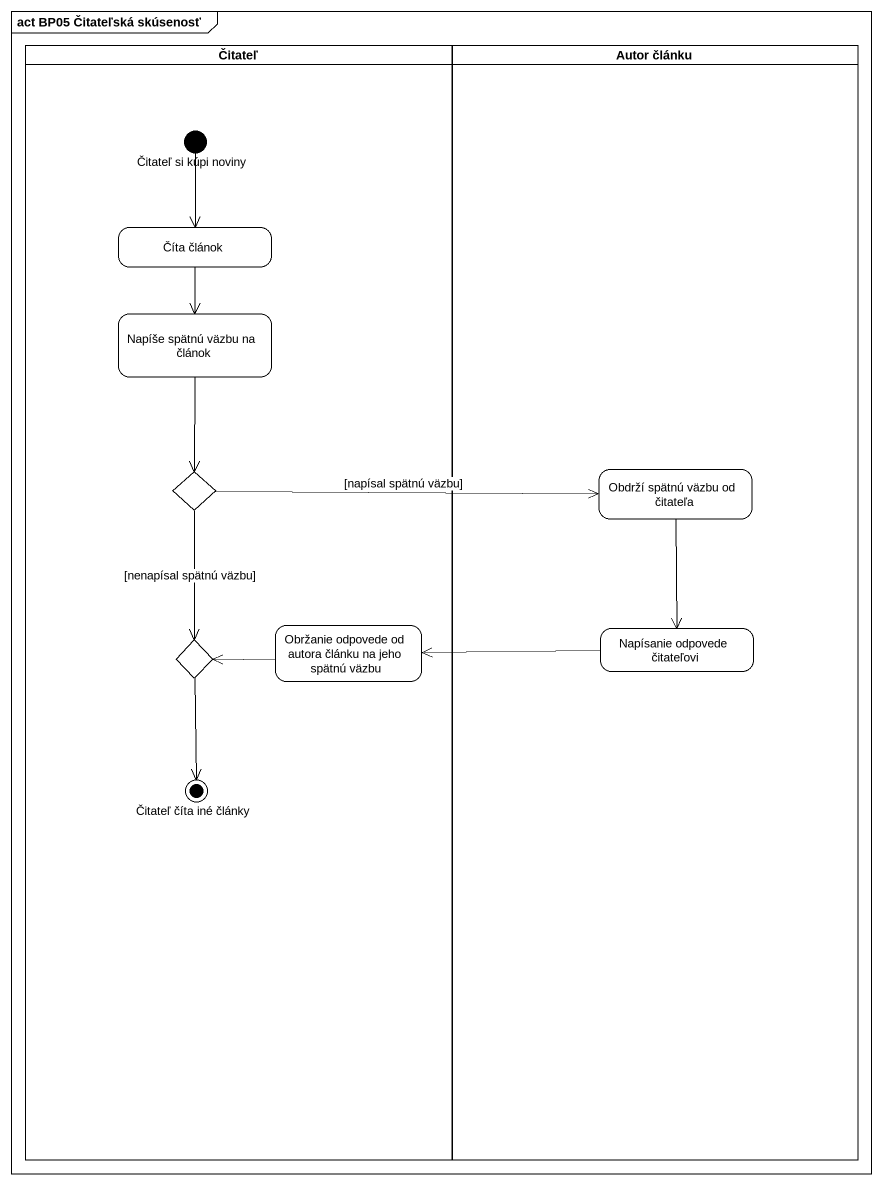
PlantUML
@startuml
mainframe act BP05 Čitateľská skúsenosť
hide empty description
state Čitateľ <<partition>> {
  state "Čitateľ si kúpi noviny" as Čitateľ_si_kúpi_noviny <<start>>
  state "Číta článok" as Číta_článok
  state "Napíše spätnú väzbu na článok" as Napíše_spätnú_väzbu_na
  state choice1 <<choice>>
  state "Obržanie odpovede od autora článku na jeho spätnú väzbu" as Obržanie_odpovede_od_autora
  state choice2 <<choice>>
  state "Čitateľ číta iné články" as Čitateľ_číta_iné_články <<end>>
}
state "Autor článku" as Autor_článku <<partition>> {
  state "Obdrží spätnú väzbu od čitateľa" as Obdrží_spätnú_väzbu_od
  state "Napísanie odpovede čitateľovi" as Napísanie_odpovede
}
Čitateľ_si_kúpi_noviny --> Číta_článok
Číta_článok --> Napíše_spätnú_väzbu_na
Napíše_spätnú_väzbu_na --> choice1
choice1 -right-> Obdrží_spätnú_väzbu_od : [napísal spätnú väzbu]
choice1 --> choice2 : [nenapísal spätnú väzbu]
Obdrží_spätnú_väzbu_od --> Napísanie_odpovede
Obržanie_odpovede_od_autora -left-> choice2
Napísanie_odpovede -left-> Obržanie_odpovede_od_autora
choice2 --> Čitateľ_číta_iné_články
@enduml
